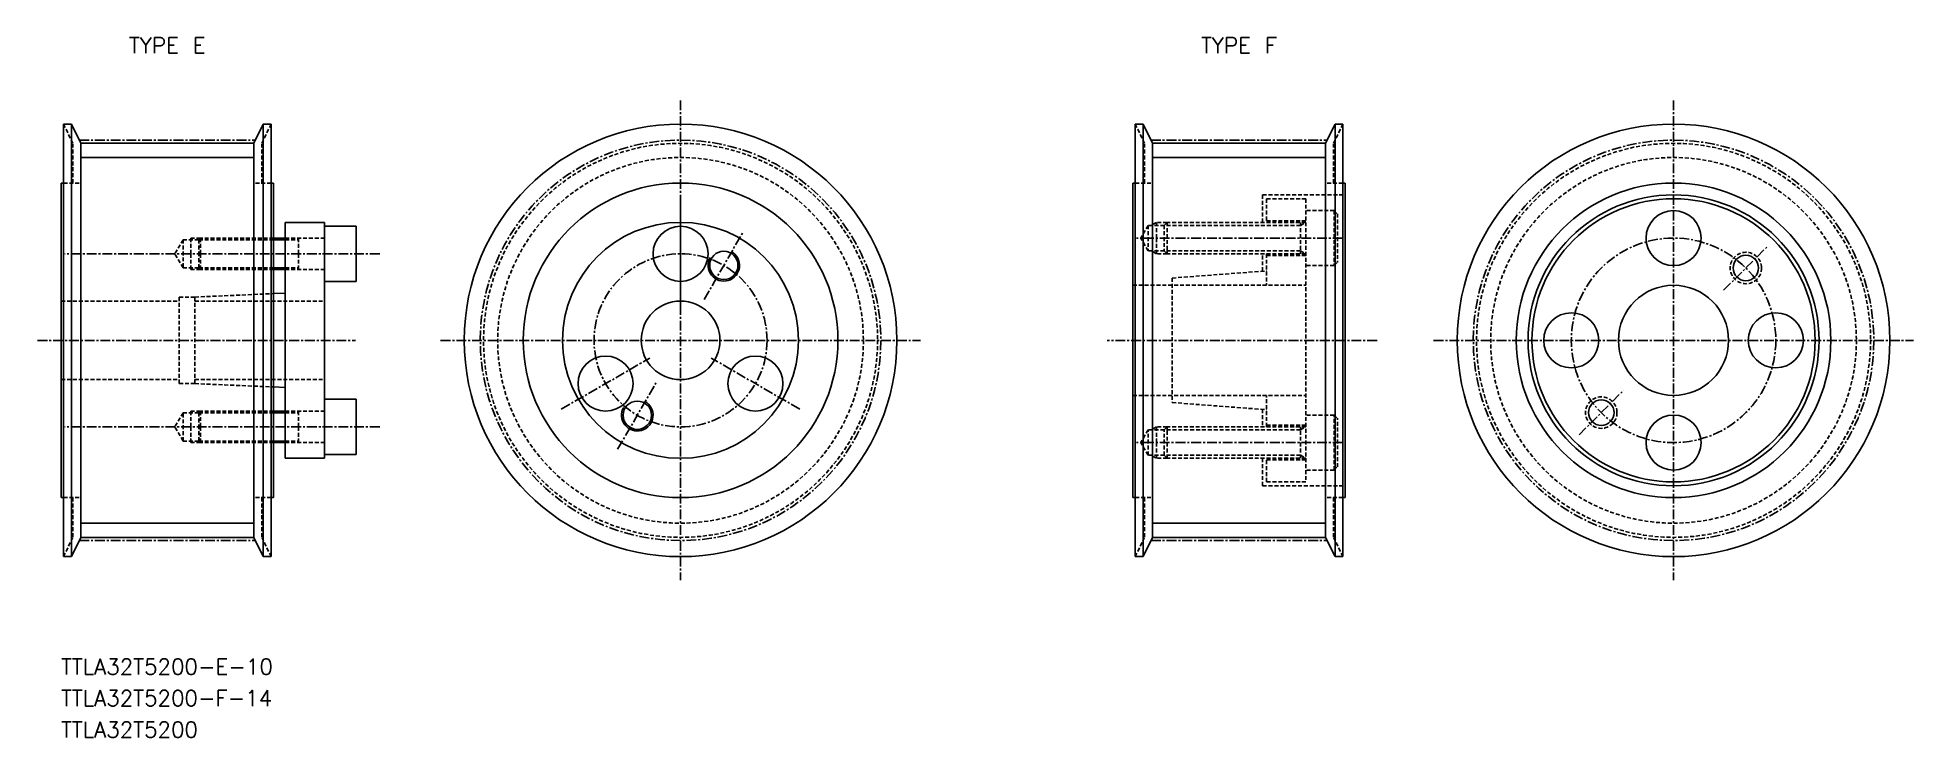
# Model space of a CAD drawing. Extents: x 5608 to 5846, y 21842 to 21931.
import ezdxf
from ezdxf.enums import TextEntityAlignment as Align

# ---------------------------------------------------------------- set-up
doc = ezdxf.new("R2010")
doc.units = 0
doc.linetypes.add('CENTER', pattern=[2, 1.25, -0.25, 0.25, -0.25])
doc.linetypes.add('DASHED', pattern=[0.75, 0.5, -0.25])
doc.layers.get('0').update_dxf_attribs({"linetype": 'CONTINUOUS'})
doc.layers.add('CENTER', color=1, linetype='CENTER')
doc.styles.add('MISUMI', font='txt.shx')

msp = doc.modelspace()

# ---------------------------------------------------------------- linework, layer by layer
at = {"color": 1, "linetype": 'CENTER'}
for p, q in [((5689.65, 21923.27), (5689.65, 21862.27)), ((5815.89, 21923.27), (5815.89, 21862.27)), ((5613.2, 21918.24), (5635.6, 21918.24)), ((5749.44, 21918.24), (5771.85, 21918.24)), ((5607.9, 21892.77), (5648.31, 21892.77)), ((5659.15, 21892.77), (5720.15, 21892.77)), ((5785.39, 21892.77), (5846.39, 21892.77)), ((5613.2, 21867.31), (5635.6, 21867.31)), ((5749.44, 21867.31), (5771.85, 21867.31))]:
    msp.add_line(p, q, dxfattribs=at)
at = {"color": 7, "linetype": 'CONTINUOUS'}
for p, q in [((5611.2, 21920.27), (5611.2, 21892.77)), ((5612.2, 21920.27), (5611.2, 21920.27)), ((5612.2, 21920.27), (5612.2, 21892.77)), ((5613.4, 21917.82), (5612.2, 21920.27)), ((5635.4, 21917.82), (5636.6, 21920.27)), ((5636.6, 21920.27), (5636.6, 21892.77)), ((5636.6, 21920.27), (5637.6, 21920.27)), ((5637.6, 21920.27), (5637.6, 21892.77)), ((5747.45, 21920.27), (5747.45, 21892.77)), ((5748.45, 21920.27), (5747.45, 21920.27)), ((5748.45, 21920.27), (5748.45, 21892.77)), ((5749.65, 21917.82), (5748.45, 21920.27)), ((5771.65, 21917.82), (5772.85, 21920.27)), ((5772.85, 21920.27), (5772.85, 21892.77)), ((5772.85, 21920.27), (5773.85, 21920.27)), ((5773.85, 21920.27), (5773.85, 21892.77)), ((5613.4, 21917.82), (5635.4, 21917.82)), ((5613.4, 21912.77), (5613.4, 21917.82)), ((5635.4, 21912.77), (5635.4, 21917.82)), ((5749.65, 21917.82), (5771.65, 21917.82)), ((5749.65, 21912.77), (5749.65, 21917.82)), ((5771.65, 21912.77), (5771.65, 21917.82)), ((5610.9, 21892.77), (5610.9, 21912.77)), ((5610.9, 21912.77), (5611.2, 21912.77)), ((5613.4, 21912.77), (5613.4, 21892.77)), ((5635.4, 21912.77), (5635.4, 21892.77)), ((5637.9, 21912.77), (5637.6, 21912.77)), ((5637.9, 21892.77), (5637.9, 21912.77)), ((5747.15, 21892.77), (5747.15, 21912.77)), ((5747.15, 21912.77), (5747.45, 21912.77)), ((5749.65, 21912.77), (5749.65, 21892.77)), ((5771.65, 21912.77), (5771.65, 21892.77)), ((5774.15, 21912.77), (5773.85, 21912.77)), ((5774.15, 21892.77), (5774.15, 21912.77)), ((5639.4, 21905.77), (5637.9, 21905.77)), ((5639.4, 21907.77), (5644.4, 21907.77)), ((5639.4, 21907.77), (5639.4, 21905.77)), ((5639.4, 21905.77), (5639.4, 21901.77)), ((5644.4, 21907.77), (5644.4, 21907.27)), ((5644.4, 21907.27), (5644.4, 21900.27)), ((5644.4, 21907.27), (5648.4, 21907.27)), ((5648.4, 21907.27), (5648.4, 21903.77)), ((5648.4, 21900.27), (5648.4, 21903.77)), ((5639.4, 21901.77), (5637.9, 21901.77)), ((5639.4, 21901.77), (5639.4, 21898.77)), ((5639.4, 21898.77), (5637.9, 21898.71)), ((5639.4, 21898.77), (5639.4, 21892.77)), ((5644.4, 21900.27), (5644.4, 21892.77)), ((5644.4, 21900.27), (5648.4, 21900.27)), ((5610.9, 21892.77), (5610.9, 21872.77)), ((5611.2, 21865.27), (5611.2, 21892.77)), ((5612.2, 21865.27), (5612.2, 21892.77)), ((5613.4, 21872.77), (5613.4, 21892.77)), ((5635.4, 21872.77), (5635.4, 21892.77)), ((5636.6, 21865.27), (5636.6, 21892.77)), ((5637.6, 21865.27), (5637.6, 21892.77)), ((5637.9, 21892.77), (5637.9, 21872.77)), ((5639.4, 21886.77), (5639.4, 21892.77)), ((5644.4, 21885.27), (5644.4, 21892.77)), ((5747.15, 21892.77), (5747.15, 21872.77)), ((5747.45, 21865.27), (5747.45, 21892.77)), ((5748.45, 21865.27), (5748.45, 21892.77)), ((5749.65, 21872.77), (5749.65, 21892.77)), ((5771.65, 21872.77), (5771.65, 21892.77)), ((5772.85, 21865.27), (5772.85, 21892.77)), ((5773.85, 21865.27), (5773.85, 21892.77)), ((5774.15, 21892.77), (5774.15, 21872.77)), ((5639.4, 21886.77), (5637.9, 21886.84)), ((5639.4, 21883.77), (5639.4, 21886.77)), ((5644.4, 21878.27), (5644.4, 21885.27)), ((5644.4, 21885.27), (5648.4, 21885.27)), ((5648.4, 21885.27), (5648.4, 21881.77)), ((5639.4, 21883.77), (5637.9, 21883.77)), ((5639.4, 21879.77), (5639.4, 21883.77)), ((5639.4, 21879.77), (5637.9, 21879.77)), ((5639.4, 21877.77), (5639.4, 21879.77)), ((5648.4, 21878.27), (5648.4, 21881.77)), ((5639.4, 21877.77), (5644.4, 21877.77)), ((5644.4, 21878.27), (5648.4, 21878.27)), ((5644.4, 21877.77), (5644.4, 21878.27)), ((5610.9, 21872.77), (5611.2, 21872.77)), ((5613.4, 21872.77), (5613.4, 21867.72)), ((5635.4, 21872.77), (5635.4, 21867.72)), ((5637.9, 21872.77), (5637.6, 21872.77)), ((5747.15, 21872.77), (5747.45, 21872.77)), ((5749.65, 21872.77), (5749.65, 21867.72)), ((5771.65, 21872.77), (5771.65, 21867.72)), ((5774.15, 21872.77), (5773.85, 21872.77)), ((5613.4, 21867.72), (5612.2, 21865.27)), ((5613.4, 21867.72), (5635.4, 21867.72)), ((5635.4, 21867.72), (5636.6, 21865.27)), ((5749.65, 21867.72), (5748.45, 21865.27)), ((5749.65, 21867.72), (5771.65, 21867.72)), ((5771.65, 21867.72), (5772.85, 21865.27)), ((5612.2, 21865.27), (5611.2, 21865.27)), ((5636.6, 21865.27), (5637.6, 21865.27)), ((5748.45, 21865.27), (5747.45, 21865.27)), ((5772.85, 21865.27), (5773.85, 21865.27))]:
    msp.add_line(p, q, dxfattribs=at)
at = {"color": 3, "linetype": 'DASHED'}
for p, q in [((5612.4, 21917.82), (5611.2, 21920.27)), ((5636.4, 21917.82), (5637.6, 21920.27)), ((5748.65, 21917.82), (5747.45, 21920.27)), ((5772.65, 21917.82), (5773.85, 21920.27)), ((5612.4, 21912.77), (5612.4, 21917.82)), ((5636.4, 21912.77), (5636.4, 21917.82)), ((5748.65, 21912.77), (5748.65, 21917.82)), ((5772.65, 21912.77), (5772.65, 21917.82)), ((5611.2, 21912.77), (5613.4, 21912.77)), ((5637.6, 21912.77), (5635.4, 21912.77)), ((5747.45, 21912.77), (5749.65, 21912.77)), ((5763.65, 21911.27), (5774.15, 21911.27)), ((5763.65, 21907.77), (5763.65, 21911.27)), ((5769.15, 21910.77), (5764.15, 21910.77)), ((5764.15, 21910.77), (5764.15, 21907.77)), ((5769.15, 21910.77), (5769.15, 21874.77)), ((5773.85, 21912.77), (5771.65, 21912.77)), ((5772.75, 21909.27), (5769.15, 21909.27)), ((5772.75, 21909.27), (5772.75, 21902.27)), ((5772.75, 21909.27), (5773.15, 21908.87)), ((5773.15, 21908.87), (5773.15, 21902.67)), ((5627.4, 21905.77), (5627.4, 21903.77)), ((5628.6, 21905.77), (5627.4, 21905.77)), ((5628.6, 21905.77), (5628.4, 21905.57)), ((5637.9, 21905.77), (5628.6, 21905.77)), ((5628.6, 21905.77), (5628.6, 21903.77)), ((5644.4, 21905.77), (5639.4, 21905.77)), ((5641.07, 21905.77), (5641.07, 21903.77)), ((5749.08, 21907.39), (5748.15, 21905.77)), ((5749.08, 21904.15), (5748.15, 21905.77)), ((5749.08, 21907.39), (5749.08, 21904.15)), ((5751.15, 21907.39), (5749.08, 21907.39)), ((5750.15, 21907.77), (5749.49, 21907.39)), ((5750.15, 21907.77), (5750.15, 21905.77)), ((5751.52, 21907.77), (5750.15, 21907.77)), ((5750.15, 21903.77), (5750.15, 21905.77)), ((5751.14, 21907.39), (5751.52, 21907.77)), ((5768.44, 21907.39), (5751.14, 21907.39)), ((5751.14, 21907.39), (5751.14, 21904.15)), ((5769.14, 21907.77), (5751.52, 21907.77)), ((5751.52, 21907.77), (5751.52, 21903.77)), ((5769.15, 21907.97), (5764.15, 21907.97)), ((5768.45, 21907.77), (5768.45, 21903.77)), ((5768.45, 21907.39), (5769.1, 21907.77)), ((5626.4, 21905.57), (5625.36, 21903.77)), ((5626.4, 21901.97), (5625.36, 21903.77)), ((5628.4, 21905.57), (5626.4, 21905.57)), ((5626.4, 21905.57), (5626.4, 21901.97)), ((5627.4, 21901.77), (5627.4, 21903.77)), ((5628.4, 21905.57), (5637.9, 21905.57)), ((5628.4, 21905.57), (5628.4, 21903.77)), ((5628.4, 21901.97), (5628.4, 21903.77)), ((5628.6, 21901.77), (5628.6, 21903.77)), ((5639.4, 21905.57), (5641.07, 21905.57)), ((5641.07, 21901.77), (5641.07, 21903.77)), ((5751.15, 21904.15), (5749.08, 21904.15)), ((5750.15, 21903.77), (5749.49, 21904.15)), ((5751.52, 21903.77), (5750.15, 21903.77)), ((5768.44, 21904.15), (5751.14, 21904.15)), ((5751.52, 21903.77), (5751.14, 21904.15)), ((5769.14, 21903.77), (5751.52, 21903.77)), ((5763.65, 21901.56), (5763.65, 21903.77)), ((5764.15, 21903.77), (5764.15, 21899.77)), ((5769.15, 21903.57), (5764.15, 21903.57)), ((5768.45, 21904.15), (5769.1, 21903.77)), ((5628.4, 21901.97), (5626.4, 21901.97)), ((5628.6, 21901.77), (5627.4, 21901.77)), ((5628.4, 21901.97), (5637.9, 21901.97)), ((5628.6, 21901.77), (5628.4, 21901.97)), ((5637.9, 21901.77), (5628.6, 21901.77)), ((5639.4, 21901.97), (5641.07, 21901.97)), ((5644.4, 21901.77), (5639.4, 21901.77)), ((5752.15, 21900.69), (5764.15, 21901.6)), ((5772.75, 21902.27), (5769.15, 21902.27)), ((5772.75, 21902.27), (5773.15, 21902.67)), ((5627.9, 21898.27), (5637.9, 21898.71)), ((5747.15, 21899.77), (5769.15, 21899.77)), ((5752.15, 21900.69), (5752.15, 21884.86)), ((5610.9, 21897.77), (5625.9, 21897.77)), ((5625.9, 21898.27), (5625.9, 21892.77)), ((5625.9, 21898.27), (5627.9, 21898.27)), ((5627.9, 21898.27), (5627.9, 21892.77)), ((5627.9, 21897.77), (5644.4, 21897.77)), ((5625.9, 21887.27), (5625.9, 21892.77)), ((5627.9, 21887.27), (5627.9, 21892.77)), ((5610.9, 21887.77), (5625.9, 21887.77)), ((5625.9, 21887.27), (5627.9, 21887.27)), ((5627.9, 21887.77), (5644.4, 21887.77)), ((5627.9, 21887.27), (5637.9, 21886.84)), ((5747.15, 21885.77), (5769.15, 21885.77)), ((5752.15, 21884.86), (5764.15, 21883.95)), ((5764.15, 21881.77), (5764.15, 21885.77)), ((5626.4, 21883.57), (5625.36, 21881.77)), ((5626.4, 21879.97), (5626.4, 21883.57)), ((5628.4, 21883.57), (5626.4, 21883.57)), ((5627.4, 21883.77), (5627.4, 21881.77)), ((5628.6, 21883.77), (5627.4, 21883.77)), ((5628.6, 21883.77), (5628.4, 21883.57)), ((5628.4, 21883.57), (5628.4, 21881.77)), ((5628.4, 21883.57), (5637.9, 21883.57)), ((5628.6, 21883.77), (5628.6, 21881.77)), ((5637.9, 21883.77), (5628.6, 21883.77)), ((5644.4, 21883.77), (5639.4, 21883.77)), ((5639.4, 21883.57), (5641.07, 21883.57)), ((5641.07, 21883.77), (5641.07, 21881.77)), ((5763.65, 21883.99), (5763.65, 21881.77)), ((5769.15, 21881.97), (5764.15, 21881.97)), ((5772.75, 21883.27), (5769.15, 21883.27)), ((5772.75, 21876.27), (5772.75, 21883.27)), ((5772.75, 21883.27), (5773.15, 21882.87)), ((5773.15, 21876.67), (5773.15, 21882.87)), ((5626.4, 21879.97), (5625.36, 21881.77)), ((5628.4, 21879.97), (5626.4, 21879.97)), ((5627.4, 21879.77), (5627.4, 21881.77)), ((5628.6, 21879.77), (5627.4, 21879.77)), ((5628.4, 21879.97), (5628.4, 21881.77)), ((5628.4, 21879.97), (5637.9, 21879.97)), ((5628.6, 21879.77), (5628.4, 21879.97)), ((5628.6, 21879.77), (5628.6, 21881.77)), ((5637.9, 21879.77), (5628.6, 21879.77)), ((5639.4, 21879.97), (5641.07, 21879.97)), ((5644.4, 21879.77), (5639.4, 21879.77)), ((5641.07, 21879.77), (5641.07, 21881.77)), ((5749.08, 21881.39), (5748.15, 21879.77)), ((5749.08, 21878.15), (5748.15, 21879.77)), ((5749.08, 21878.15), (5749.08, 21881.39)), ((5751.15, 21881.39), (5749.08, 21881.39)), ((5750.15, 21881.77), (5749.49, 21881.39)), ((5750.15, 21881.77), (5750.15, 21879.77)), ((5751.52, 21881.77), (5750.15, 21881.77)), ((5750.15, 21877.77), (5750.15, 21879.77)), ((5751.52, 21881.77), (5751.14, 21881.39)), ((5768.44, 21881.39), (5751.14, 21881.39)), ((5751.14, 21878.15), (5751.14, 21881.39)), ((5769.14, 21881.77), (5751.52, 21881.77)), ((5751.52, 21877.77), (5751.52, 21881.77)), ((5768.45, 21877.77), (5768.45, 21881.77)), ((5768.45, 21881.39), (5769.1, 21881.77)), ((5751.15, 21878.15), (5749.08, 21878.15)), ((5750.15, 21877.77), (5749.49, 21878.15)), ((5751.52, 21877.77), (5750.15, 21877.77)), ((5768.44, 21878.15), (5751.14, 21878.15)), ((5751.14, 21878.15), (5751.52, 21877.77)), ((5769.14, 21877.77), (5751.52, 21877.77)), ((5763.65, 21877.77), (5763.65, 21874.27)), ((5764.15, 21874.77), (5764.15, 21877.77)), ((5769.15, 21877.57), (5764.15, 21877.57)), ((5768.45, 21878.15), (5769.1, 21877.77)), ((5769.15, 21874.77), (5764.15, 21874.77)), ((5772.75, 21876.27), (5769.15, 21876.27)), ((5772.75, 21876.27), (5773.15, 21876.67)), ((5611.2, 21872.77), (5613.4, 21872.77)), ((5612.4, 21872.77), (5612.4, 21867.72)), ((5637.6, 21872.77), (5635.4, 21872.77)), ((5636.4, 21872.77), (5636.4, 21867.72)), ((5747.45, 21872.77), (5749.65, 21872.77)), ((5748.65, 21872.77), (5748.65, 21867.72)), ((5763.65, 21874.27), (5774.15, 21874.27)), ((5773.85, 21872.77), (5771.65, 21872.77)), ((5772.65, 21872.77), (5772.65, 21867.72)), ((5612.4, 21867.72), (5611.2, 21865.27)), ((5636.4, 21867.72), (5637.6, 21865.27)), ((5748.65, 21867.72), (5747.45, 21865.27)), ((5772.65, 21867.72), (5773.85, 21865.27))]:
    msp.add_line(p, q, dxfattribs=at)
at = {"color": 3, "linetype": 'CONTINUOUS'}
for p, q in [((5613.4, 21916.02), (5635.4, 21916.02)), ((5749.65, 21916.02), (5771.65, 21916.02)), ((5613.4, 21869.52), (5635.4, 21869.52)), ((5749.65, 21869.52), (5771.65, 21869.52))]:
    msp.add_line(p, q, dxfattribs=at)
at = {"color": 3}
for p, q in [((5639.4, 21905.57), (5637.9, 21905.57)), ((5639.4, 21901.97), (5637.9, 21901.97)), ((5639.4, 21883.57), (5637.9, 21883.57)), ((5639.4, 21879.97), (5637.9, 21879.97))]:
    msp.add_line(p, q, dxfattribs=at)
at = {"color": 7, "linetype": 'CONTINUOUS'}
for centre, radius in [((5689.65, 21892.77), 27.5), ((5815.89, 21892.77), 27.5), ((5689.65, 21892.77), 20), ((5815.89, 21892.77), 20), ((5815.89, 21892.77), 18.5), ((5815.89, 21892.77), 18), ((5815.89, 21905.77), 3.5), ((5689.65, 21892.77), 15), ((5689.65, 21892.77), 15), ((5689.65, 21892.77), 15), ((5689.65, 21903.77), 3.5), ((5695.15, 21902.3), 1.8), ((5825.08, 21901.97), 1.62), ((5815.89, 21892.77), 7), ((5689.65, 21892.77), 5), ((5802.89, 21892.77), 3.5), ((5828.89, 21892.77), 3.5), ((5680.12, 21887.27), 3.5), ((5699.17, 21887.27), 3.5), ((5684.15, 21883.25), 1.8), ((5806.7, 21883.58), 1.62), ((5815.89, 21879.77), 3.5)]:
    msp.add_circle(centre, radius, dxfattribs=at)
at = {"color": 1, "linetype": 'CENTER'}
for centre in [(5689.65, 21892.77), (5815.89, 21892.77)]:
    msp.add_circle(centre, 25.46, dxfattribs=at)
at = {"color": 3, "linetype": 'DASHED'}
for centre, radius in [((5689.65, 21892.77), 25.05), ((5815.89, 21892.77), 25.05), ((5689.65, 21892.77), 23.25), ((5815.89, 21892.77), 23.25), ((5825.08, 21901.97), 2), ((5806.7, 21883.58), 2)]:
    msp.add_circle(centre, radius, dxfattribs=at)
at = {"color": 3, "linetype": 'CONTINUOUS'}
for centre in [(5695.15, 21902.3), (5684.15, 21883.25)]:
    msp.add_arc(centre, 2, 150, 62, dxfattribs=at)
at = {"layer": 'CENTER', "color": 1, "linetype": 'CENTER'}
for p, q in [((5689.65, 21910.27), (5689.65, 21897.27)), ((5692.65, 21897.97), (5697.65, 21906.63)), ((5773.83, 21905.77), (5747.63, 21905.77)), ((5651.4, 21903.77), (5611.36, 21903.77)), ((5822.26, 21899.14), (5827.91, 21904.79)), ((5778.19, 21892.77), (5743.87, 21892.77)), ((5674.49, 21884.02), (5685.75, 21890.52)), ((5704.8, 21884.02), (5693.54, 21890.52)), ((5681.65, 21878.92), (5686.65, 21887.58)), ((5803.87, 21880.75), (5809.53, 21886.41)), ((5651.4, 21881.77), (5611.36, 21881.77)), ((5773.83, 21879.77), (5747.63, 21879.77))]:
    msp.add_line(p, q, dxfattribs=at)
for centre, radius in [((5815.89, 21892.77), 13), ((5689.65, 21892.77), 11)]:
    msp.add_circle(centre, radius, dxfattribs=at)

# ---------------------------------------------------------------- texts
at = {"color": 7, "linetype": 'CONTINUOUS', "style": 'MISUMI'}
for s, p in [('TYPE E', (5624.4, 21930.27)), ('TYPE F', (5760.65, 21930.27))]:
    msp.add_text(s, height=2, dxfattribs=at).set_placement(p, align=Align.MIDDLE_CENTER)
for s, p in [('TTLA32T5200-E-10', (5610.9, 21850.27)), ('TTLA32T5200-F-14', (5610.9, 21846.27)), ('TTLA32T5200', (5610.9, 21842.27))]:
    msp.add_text(s, height=2, dxfattribs=at).set_placement(p)

doc.saveas('drawing.dxf')
